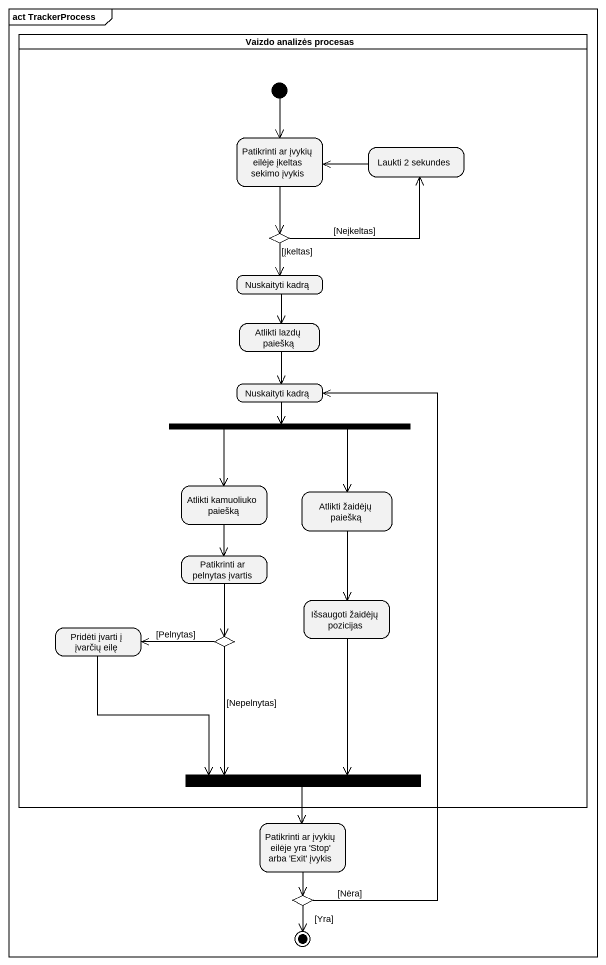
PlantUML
@startuml
mainframe act TrackerProcess
hide empty description
state "Vaizdo analizės procesas" as Vaizdo_analizės_procesas <<partition>> {
  state "Patikrinti ar įvykių eilėje įkeltas sekimo įvykis" as Patikrinti_ar_įvykių_eilėje
  state "Laukti 2 sekundes" as Laukti_2_sekundes
  state choice1 <<choice>>
  state "Nuskaityti kadrą" as Nuskaityti_kadrą
  state "Atlikti lazdų paiešką" as Atlikti_lazdų_paiešką
  state "Nuskaityti kadrą" as Nuskaityti_kadrą_2
  state fork1 <<fork>>
  state "Atlikti kamuoliuko paiešką" as Atlikti_kamuoliuko_paiešką
  state "Atlikti žaidėjų paiešką" as Atlikti_žaidėjų_paiešką
  state "Patikrinti ar pelnytas įvartis" as Patikrinti_ar_pelnytas
  state "Išsaugoti žaidėjų pozicijas" as Išsaugoti_žaidėjų_pozicijas
  state "Pridėti įvarti į įvarčių eilę" as Pridėti_įvarti_į_įvarčių
  state choice2 <<choice>>
  state fork2 <<join>>
  [*] --> Patikrinti_ar_įvykių_eilėje
}
state "Patikrinti ar įvykių eilėje yra 'Stop' arba 'Exit' įvykis" as Patikrinti_ar_įvykių_eilėje_2
state choice3 <<choice>>
Patikrinti_ar_įvykių_eilėje --> choice1
Laukti_2_sekundes -left-> Patikrinti_ar_įvykių_eilėje
choice1 -right-> Laukti_2_sekundes : [Neįkeltas]
choice1 --> Nuskaityti_kadrą : [Įkeltas]
Nuskaityti_kadrą --> Atlikti_lazdų_paiešką
Atlikti_lazdų_paiešką --> Nuskaityti_kadrą_2
Nuskaityti_kadrą_2 --> fork1
fork1 --> Atlikti_kamuoliuko_paiešką
fork1 --> Atlikti_žaidėjų_paiešką
Atlikti_kamuoliuko_paiešką --> Patikrinti_ar_pelnytas
Atlikti_žaidėjų_paiešką --> Išsaugoti_žaidėjų_pozicijas
Patikrinti_ar_pelnytas --> choice2
Išsaugoti_žaidėjų_pozicijas --> fork2
Pridėti_įvarti_į_įvarčių --> fork2
choice2 -left-> Pridėti_įvarti_į_įvarčių : [Pelnytas]
choice2 --> fork2 : [Nepelnytas]
fork2 --> Patikrinti_ar_įvykių_eilėje_2
Patikrinti_ar_įvykių_eilėje_2 --> choice3
choice3 -up-> Nuskaityti_kadrą_2 : [Nėra]
choice3 --> [*] : [Yra]
@enduml
